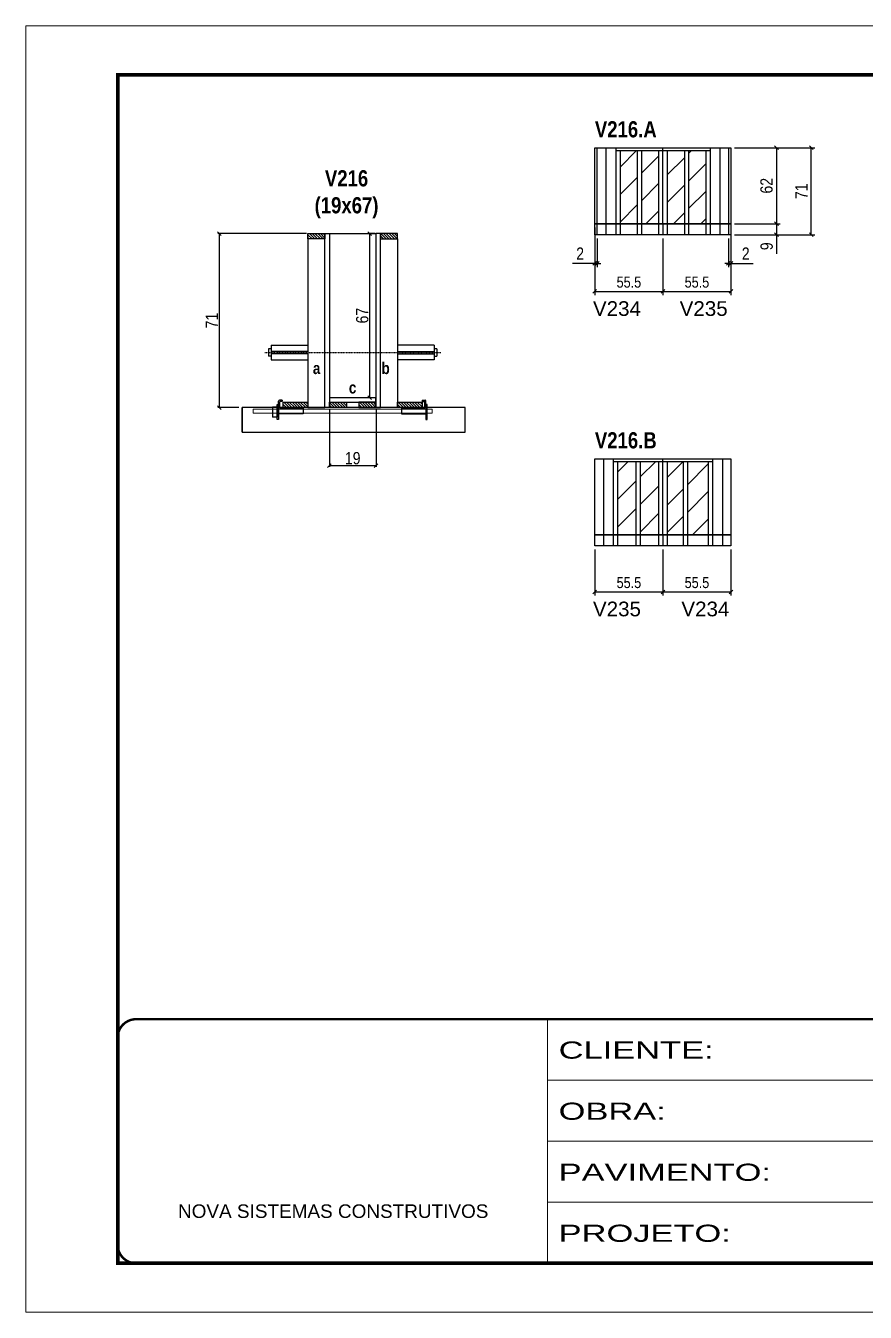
# Model space of a CAD drawing. Extents: x 2603 to 22413, y 1253 to 30260.
# Drawn here: x 4201 to 4886, y 23076 to 24126 of the extents above; entities that cross this region are included whole.
import ezdxf

# ---------------------------------------------------------------- set-up
doc = ezdxf.new("R2010")
doc.units = 0
for name, pattern in [('CONTINUO', [0]), ('DASHED', [0.75, 0.5, -0.25]), ('HIDDEN', [0.375, 0.25, -0.125])]:
    doc.linetypes.add(name, pattern=pattern)
for name, color, linetype in [('5', 5, 'Continuous'), ('barrote', 251, 'Continuous'), ('COTA', 241, 'Continuous'), ('detalhes', 4, 'Continuous'), ('NOMENCLATURA', 7, 'Continuous'), ('Painéis', 200, 'Continuous'), ('presilha', 1, 'Continuous'), ('SARR_2.2x10', 60, 'Continuous'), ('SARR_2.2x7', 40, 'Continuous'), ('SARR_3.5x7', 81, 'Continuous'), ('TENSOR', 3, 'Continuous')]:
    doc.layers.add(name, color=color, linetype=linetype)
for name, color, linetype, lineweight in [('CONCRETO', 251, 'Continuous', 25), ('Folhas', 255, 'Continuous', 9), ('Hachura', 251, 'Continuous', 9), ('SARRAFO DE PRESSAO', 251, 'DASHED', 9), ('SCO-___-LAJ', 2, 'Continuous', 0)]:
    doc.layers.add(name, color=color, linetype=linetype, lineweight=lineweight)
doc.styles.add('ARIAL', font='arial.ttf')
doc.styles.add('COTA TECNICA', font='techl___.ttf', dxfattribs={"height": 10})
doc.styles.add('COTA TECNICA 2X', font='techl___.ttf', dxfattribs={"height": 10})
doc.styles.add('COTA TECNICA-50', font='techl___.ttf', dxfattribs={"height": 9})
doc.styles.get("Standard").update_dxf_attribs({"font": 'arial.ttf'})
doc.styles.add('TECNICA', font='techb___.ttf', dxfattribs={"height": 10})
doc.styles.add('Tecnologia', font='')
doc.styles.get('Tecnologia').set_extended_font_data('Forgotten Futurist')
doc.dimstyles.new('COTA PAINEL-50', dxfattribs={"dimtxt": 9, "dimasz": 3, "dimexe": 3, "dimexo": 3, "dimgap": 3, "dimtad": 1, "dimdec": 1, "dimzin": 12, "dimdsep": 46, "dimtxsty": 'COTA TECNICA-50', "dimblk1": 'OBLIQUE', "dimblk2": 'OBLIQUE', "dimsah": 1, "dimcen": 0.9, "dimclrd": 4, "dimclre": 4, "dimclrt": 240, "dimadec": 1, "dimazin": 3, "dimtfac": 1, "dimtdec": 1, "dimtmove": 0, "dimatfit": 3, "dimfxl": 1, "dimtolj": 1, "dimtzin": 12, "dimarcsym": 0})
doc.dimstyles.new('PAINEL', dxfattribs={"dimtxt": 10, "dimasz": 3, "dimexe": 3, "dimexo": 3, "dimgap": 3, "dimtad": 1, "dimdec": 1, "dimzin": 12, "dimdsep": 46, "dimtxsty": 'COTA TECNICA', "dimblk1": 'OBLIQUE', "dimblk2": 'OBLIQUE', "dimsah": 1, "dimcen": 0.9, "dimclrd": 4, "dimclre": 4, "dimclrt": 240, "dimadec": 1, "dimazin": 3, "dimtfac": 1, "dimtdec": 1, "dimtmove": 0, "dimatfit": 3, "dimfxl": 1, "dimtolj": 1, "dimtzin": 12, "dimarcsym": 0})
doc.dimstyles.new('SECAO', dxfattribs={"dimscale": 0.333333, "dimtxt": 5, "dimasz": 9, "dimexe": 3, "dimexo": 3, "dimgap": 3, "dimtad": 1, "dimdec": 1, "dimlfac": 0.5, "dimzin": 12, "dimdsep": 46, "dimtxsty": 'COTA TECNICA 2X', "dimblk1": 'OBLIQUE', "dimblk2": 'OBLIQUE', "dimsah": 1, "dimcen": 0.9, "dimclrd": 4, "dimclre": 4, "dimclrt": 240, "dimadec": 1, "dimazin": 3, "dimtfac": 1, "dimtdec": 1, "dimtmove": 0, "dimatfit": 3, "dimfxl": 1, "dimtolj": 1, "dimtzin": 12, "dimarcsym": 0})
pattern_1 = [(135, (37684.7094, -99697.4912), (-1.122532015, -1.122532015), [])]
pattern_2 = [(45, (-126442.02, -5371.03), (-11.2253202, 11.2253202), [])]

# ---------------------------------------------------------------- blocks, each defined once
blk = doc.blocks.new('9999999999')
at = {"color": 30, "linetype": 'CONTINUO'}
for p, q in [((98564.6, 34230.2), (98564.6, 34429.4)), ((98564.6, 34379.6), (99584, 34379.6)), ((98564.6, 34329.8), (99488, 34329.8)), ((98564.6, 34280), (99488, 34280))]:
    blk.add_line(p, q, dxfattribs=at)
at = {"color": 30, "linetype": 'CONTINUO', "const_width": 2}
blk.add_lwpolyline([(99584, 34230.2), (99584, 34414.4, 0.414214), (99569, 34429.4), (98229, 34429.4, 0.414214), (98214, 34414.4), (98214, 34245.2, 0.414214), (98229, 34230.2), (99584, 34230.2)], format="xyb", dxfattribs=at)
at = {"layer": 'Folhas'}
blk.add_lwpolyline([(98139, 34190.2), (99624, 34190.2), (99624, 35240.2), (98139, 35240.2)], close=True, dxfattribs=at)
at = {"layer": 'Folhas', "color": 30, "const_width": 3}
blk.add_lwpolyline([(98214, 34230.2), (99584, 34230.2), (99584, 35200.2), (98214, 35200.2)], close=True, dxfattribs=at)
at = {"color": 7, "linetype": 'Continuous', "ltscale": 5, "style": 'ARIAL'}
blk.add_text('NOVA SISTEMAS CONSTRUTIVOS', height=11.059, dxfattribs=at).set_placement((98263.2, 34267.2))
at = {"layer": 'Folhas', "color": 7, "style": 'Tecnologia', "width": 1.5}
for s, p in [('CLIENTE:', (98573.7, 34397.2)), ('OBRA:', (98573.7, 34347.3)), ('PAVIMENTO:', (98573.7, 34297.5)), ('PROJETO:', (98573.7, 34247.7))]:
    blk.add_text(s, height=14, dxfattribs=at).set_placement(p)
blk = doc.blocks.new('_Oblique')
at = {"color": 0, "linetype": 'ByBlock', "lineweight": -2}
blk.add_line((-0.5, -0.5), (0.5, 0.5), dxfattribs=at)
blk = doc.blocks.new('*D474')
at = {"layer": 'COTA', "color": 4, "lineweight": -2, "transparency": 16777216}
for p, q in [((4449.2, 23813.7), (4449.2, 23766.2)), ((4487.2, 23813.7), (4487.2, 23766.2)), ((4487.2, 23767.2), (4449.2, 23767.2))]:
    blk.add_line(p, q, dxfattribs=at)
at = {"layer": 'Defpoints', "color": 0, "transparency": 16777216}
for p in [(4449.2, 23814.7), (4487.2, 23814.7), (4449.2, 23767.2)]:
    blk.add_point(p, dxfattribs=at)
at = {"layer": 'COTA', "color": 4, "lineweight": -2, "transparency": 16777216, "xscale": 3, "yscale": 3, "zscale": 3, "rotation": 180}
blk.add_blockref('_Oblique', (4449.2, 23767.2), dxfattribs=at)
at = {"layer": 'COTA', "color": 4, "lineweight": -2, "transparency": 16777216, "xscale": 3, "yscale": 3, "zscale": 3}
blk.add_blockref('_Oblique', (4487.2, 23767.2), dxfattribs=at)
at = {"layer": 'COTA', "color": 240, "transparency": 16777216, "insert": (4468.2, 23773.3), "char_height": 10, "attachment_point": 5, "style": 'COTA TECNICA 2X'}
blk.add_mtext('\\A1;19', dxfattribs=at)
blk = doc.blocks.new('PRESILHA METÁLICA 1')
at = {"layer": 'presilha'}
for p, q in [((7.5, 10.6), (7.5, 19.9)), ((12, 21), (8.6, 21)), ((9, 11.6), (9, 18.9)), ((12, 19.5), (9.6, 19.5)), ((12, 21), (12, 19.5)), ((0, 13), (6, 13)), ((0, 13), (0, 0)), ((6, 0), (0, 0)), ((6, 15.5), (7.5, 15.5)), ((6, -2.5), (6, 15.5)), ((6, 13), (6, 0)), ((7.5, 15.5), (7.5, -2.5)), ((37.5, 4.1), (7.5, 4.1)), ((37.5, 11), (9.6, 11)), ((37.5, 11), (37.5, 4.1)), ((7.5, -2.5), (6, -2.5))]:
    blk.add_line(p, q, dxfattribs=at)
for centre, radius, start, end in [((8.6, 19.9), 1.14, 90, 180), ((9.6, 18.9), 0.57, 90, 180), ((9.6, 11.6), 0.57, 180, 270)]:
    blk.add_arc(centre, radius, start, end, dxfattribs=at)
blk = doc.blocks.new('PRESILHA METÁLICA 2')
at = {"layer": 'presilha'}
for p, q in [((-5.2, 23.5), (-5.2, 22)), ((-5.2, 23.5), (-1.9, 23.5)), ((-5.2, 22), (-2.8, 22)), ((-2.2, 14.1), (-2.2, 21.4)), ((0.8, 18), (-0.8, 18)), ((-0.8, 18), (-0.8, 0)), ((-0.8, 14.6), (-0.8, 22.4)), ((0.8, 0), (0.8, 18)), ((-30.8, 13.5), (-30.8, 6.6)), ((-30.8, 13.5), (-2.8, 13.5)), ((-30.8, 6.6), (-0.8, 6.6)), ((-0.8, 0), (0.8, 0))]:
    blk.add_line(p, q, dxfattribs=at)
for centre, radius, start, end in [((-2.8, 21.4), 0.57, 0, 90), ((-1.9, 22.4), 1.14, 0, 90), ((-2.8, 14.1), 0.57, 270, 0)]:
    blk.add_arc(centre, radius, start, end, dxfattribs=at)
blk = doc.blocks.new('*D475')
at = {"layer": 'COTA', "color": 4, "lineweight": -2, "transparency": 16777216}
for p, q in [((4430.6, 23956.7), (4358.3, 23956.7)), ((4359.3, 23956.7), (4359.3, 23814.7)), ((4375.4, 23814.7), (4358.3, 23814.7))]:
    blk.add_line(p, q, dxfattribs=at)
at = {"layer": 'Defpoints', "color": 0, "transparency": 16777216}
for p in [(4431.6, 23956.7), (4359.3, 23814.7), (4376.4, 23814.7)]:
    blk.add_point(p, dxfattribs=at)
at = {"layer": 'COTA', "color": 4, "lineweight": -2, "transparency": 16777216, "xscale": 3, "yscale": 3, "zscale": 3}
for p, rotation in [((4359.3, 23956.7), 90), ((4359.3, 23814.7), 270)]:
    blk.add_blockref('_Oblique', p, dxfattribs=dict(at, rotation=rotation))
at = {"layer": 'COTA', "color": 240, "transparency": 16777216, "insert": (4353.2, 23885.7), "char_height": 10, "attachment_point": 5, "rotation": 90, "style": 'COTA TECNICA 2X'}
blk.add_mtext('\\A1;71', dxfattribs=at)
blk = doc.blocks.new('*D2575')
at = {"layer": 'COTA', "color": 4, "lineweight": -2, "transparency": 16777216}
for p, q in [((4486.2, 23956.7), (4481.1, 23956.7)), ((4482.1, 23822.7), (4482.1, 23956.7)), ((4486.2, 23822.7), (4481.1, 23822.7))]:
    blk.add_line(p, q, dxfattribs=at)
at = {"layer": 'Defpoints', "color": 0, "transparency": 16777216}
for p in [(4482.1, 23956.7), (4487.2, 23956.7), (4487.2, 23822.7)]:
    blk.add_point(p, dxfattribs=at)
at = {"layer": 'COTA', "color": 4, "lineweight": -2, "transparency": 16777216, "xscale": 3, "yscale": 3, "zscale": 3}
for p, rotation in [((4482.1, 23956.7), 90), ((4482.1, 23822.7), 270)]:
    blk.add_blockref('_Oblique', p, dxfattribs=dict(at, rotation=rotation))
at = {"layer": 'COTA', "color": 240, "transparency": 16777216, "insert": (4476, 23889.7), "char_height": 10, "attachment_point": 5, "rotation": 90, "style": 'COTA TECNICA 2X'}
blk.add_mtext('\\A1;67', dxfattribs=at)
blk = doc.blocks.new('*D2576')
at = {"layer": 'COTA', "color": 4, "linetype": 'ByBlock', "lineweight": -2, "transparency": 16777216}
for p, q in [((4665.7, 23961.7), (4665.7, 23906.4)), ((4721.2, 23952.7), (4721.2, 23906.4)), ((4665.7, 23909.4), (4721.2, 23909.4))]:
    blk.add_line(p, q, dxfattribs=at)
at = {"layer": 'Defpoints', "color": 0, "linetype": 'ByBlock', "transparency": 16777216}
for p in [(4665.7, 23964.7), (4721.2, 23955.7), (4721.2, 23909.4)]:
    blk.add_point(p, dxfattribs=at)
at = {"layer": 'COTA', "color": 4, "linetype": 'ByBlock', "lineweight": -2, "transparency": 16777216, "xscale": 3, "yscale": 3, "zscale": 3, "rotation": 180}
blk.add_blockref('_Oblique', (4665.7, 23909.4), dxfattribs=at)
at = {"layer": 'COTA', "color": 4, "linetype": 'ByBlock', "lineweight": -2, "transparency": 16777216, "xscale": 3, "yscale": 3, "zscale": 3}
blk.add_blockref('_Oblique', (4721.2, 23909.4), dxfattribs=at)
at = {"layer": 'COTA', "color": 240, "linetype": 'ByBlock', "transparency": 16777216, "insert": (4693.5, 23917), "char_height": 9, "attachment_point": 5, "style": 'COTA TECNICA-50'}
blk.add_mtext('\\A1;55.5', dxfattribs=at)
blk = doc.blocks.new('*D2577')
at = {"layer": 'COTA', "color": 4, "linetype": 'ByBlock', "lineweight": -2, "transparency": 16777216}
for p, q in [((4776.7, 23961.7), (4776.7, 23906.4)), ((4721.2, 23952.7), (4721.2, 23906.4)), ((4721.2, 23909.4), (4776.7, 23909.4))]:
    blk.add_line(p, q, dxfattribs=at)
at = {"layer": 'Defpoints', "color": 0, "linetype": 'ByBlock', "transparency": 16777216}
for p in [(4776.7, 23964.7), (4721.2, 23955.7), (4776.7, 23909.4)]:
    blk.add_point(p, dxfattribs=at)
at = {"layer": 'COTA', "color": 4, "linetype": 'ByBlock', "lineweight": -2, "transparency": 16777216, "xscale": 3, "yscale": 3, "zscale": 3, "rotation": 180}
blk.add_blockref('_Oblique', (4721.2, 23909.4), dxfattribs=at)
at = {"layer": 'COTA', "color": 4, "linetype": 'ByBlock', "lineweight": -2, "transparency": 16777216, "xscale": 3, "yscale": 3, "zscale": 3}
blk.add_blockref('_Oblique', (4776.7, 23909.4), dxfattribs=at)
at = {"layer": 'COTA', "color": 240, "linetype": 'ByBlock', "transparency": 16777216, "insert": (4749, 23917), "char_height": 9, "attachment_point": 5, "style": 'COTA TECNICA-50'}
blk.add_mtext('\\A1;55.5', dxfattribs=at)
blk = doc.blocks.new('*D2578')
at = {"layer": 'COTA', "color": 4, "linetype": 'ByBlock', "lineweight": -2, "transparency": 16777216}
for p, q in [((4779.7, 24026.7), (4816.9, 24026.7)), ((4813.9, 24026.7), (4813.9, 23964.7)), ((4779.7, 23964.7), (4816.9, 23964.7))]:
    blk.add_line(p, q, dxfattribs=at)
at = {"layer": 'Defpoints', "color": 0, "linetype": 'ByBlock', "transparency": 16777216}
for p in [(4776.7, 24026.7), (4776.7, 23964.7), (4813.9, 23964.7)]:
    blk.add_point(p, dxfattribs=at)
at = {"layer": 'COTA', "color": 4, "linetype": 'ByBlock', "lineweight": -2, "transparency": 16777216, "xscale": 3, "yscale": 3, "zscale": 3}
for p, rotation in [((4813.9, 24026.7), 90), ((4813.9, 23964.7), 270)]:
    blk.add_blockref('_Oblique', p, dxfattribs=dict(at, rotation=rotation))
at = {"layer": 'COTA', "color": 240, "linetype": 'ByBlock', "transparency": 16777216, "insert": (4805.8, 23995.7), "char_height": 10, "attachment_point": 5, "rotation": 90, "style": 'COTA TECNICA'}
blk.add_mtext('\\A1;62', dxfattribs=at)
blk = doc.blocks.new('*D476')
at = {"layer": 'COTA', "color": 4, "linetype": 'ByBlock', "lineweight": -2, "transparency": 16777216}
for p, q in [((4665.7, 23698.8), (4665.7, 23661.2)), ((4721.2, 23698.8), (4721.2, 23661.2)), ((4665.7, 23664.2), (4721.2, 23664.2))]:
    blk.add_line(p, q, dxfattribs=at)
at = {"layer": 'Defpoints', "color": 0, "linetype": 'ByBlock', "transparency": 16777216}
for p in [(4665.7, 23701.8), (4721.2, 23701.8), (4721.2, 23664.2)]:
    blk.add_point(p, dxfattribs=at)
at = {"layer": 'COTA', "color": 4, "linetype": 'ByBlock', "lineweight": -2, "transparency": 16777216, "xscale": 3, "yscale": 3, "zscale": 3, "rotation": 180}
blk.add_blockref('_Oblique', (4665.7, 23664.2), dxfattribs=at)
at = {"layer": 'COTA', "color": 4, "linetype": 'ByBlock', "lineweight": -2, "transparency": 16777216, "xscale": 3, "yscale": 3, "zscale": 3}
blk.add_blockref('_Oblique', (4721.2, 23664.2), dxfattribs=at)
at = {"layer": 'COTA', "color": 240, "linetype": 'ByBlock', "transparency": 16777216, "insert": (4693.5, 23671.8), "char_height": 9, "attachment_point": 5, "style": 'COTA TECNICA-50'}
blk.add_mtext('\\A1;55.5', dxfattribs=at)
blk = doc.blocks.new('*D479')
at = {"layer": 'COTA', "color": 4, "linetype": 'ByBlock', "lineweight": -2, "transparency": 16777216}
for p, q in [((4721.2, 23698.8), (4721.2, 23661.2)), ((4776.7, 23698.8), (4776.7, 23661.2)), ((4721.2, 23664.2), (4776.7, 23664.2))]:
    blk.add_line(p, q, dxfattribs=at)
at = {"layer": 'Defpoints', "color": 0, "linetype": 'ByBlock', "transparency": 16777216}
for p in [(4721.2, 23701.8), (4776.7, 23701.8), (4776.7, 23664.2)]:
    blk.add_point(p, dxfattribs=at)
at = {"layer": 'COTA', "color": 4, "linetype": 'ByBlock', "lineweight": -2, "transparency": 16777216, "xscale": 3, "yscale": 3, "zscale": 3, "rotation": 180}
blk.add_blockref('_Oblique', (4721.2, 23664.2), dxfattribs=at)
at = {"layer": 'COTA', "color": 4, "linetype": 'ByBlock', "lineweight": -2, "transparency": 16777216, "xscale": 3, "yscale": 3, "zscale": 3}
blk.add_blockref('_Oblique', (4776.7, 23664.2), dxfattribs=at)
at = {"layer": 'COTA', "color": 240, "linetype": 'ByBlock', "transparency": 16777216, "insert": (4749, 23671.8), "char_height": 9, "attachment_point": 5, "style": 'COTA TECNICA-50'}
blk.add_mtext('\\A1;55.5', dxfattribs=at)
blk = doc.blocks.new('*D480')
at = {"layer": 'COTA', "color": 4, "linetype": 'ByBlock', "lineweight": -2, "transparency": 16777216}
for p, q in [((4665.7, 23952.7), (4665.7, 23929.3)), ((4667.7, 23952.7), (4667.7, 23929.3)), ((4665.7, 23932.3), (4647.6, 23932.3)), ((4667.7, 23932.3), (4665.7, 23932.3)), ((4667.7, 23932.3), (4670.7, 23932.3))]:
    blk.add_line(p, q, dxfattribs=at)
at = {"layer": 'Defpoints', "color": 0, "linetype": 'ByBlock', "transparency": 16777216}
for p in [(4665.7, 23955.7), (4667.7, 23955.7), (4665.7, 23932.3)]:
    blk.add_point(p, dxfattribs=at)
at = {"layer": 'COTA', "color": 4, "linetype": 'ByBlock', "lineweight": -2, "transparency": 16777216, "xscale": 3, "yscale": 3, "zscale": 3}
blk.add_blockref('_Oblique', (4665.7, 23932.3), dxfattribs=at)
at = {"layer": 'COTA', "color": 4, "linetype": 'ByBlock', "lineweight": -2, "transparency": 16777216, "xscale": 3, "yscale": 3, "zscale": 3, "rotation": 180}
blk.add_blockref('_Oblique', (4667.7, 23932.3), dxfattribs=at)
at = {"layer": 'COTA', "color": 240, "linetype": 'ByBlock', "transparency": 16777216, "insert": (4653.7, 23940.3), "char_height": 10, "attachment_point": 5, "style": 'COTA TECNICA'}
blk.add_mtext('\\A1;2', dxfattribs=at)
blk = doc.blocks.new('*D481')
at = {"layer": 'COTA', "color": 4, "linetype": 'ByBlock', "lineweight": -2, "transparency": 16777216}
for p, q in [((4774.7, 23952.7), (4774.7, 23929.3)), ((4776.7, 23952.7), (4776.7, 23929.3)), ((4774.7, 23932.3), (4771.7, 23932.3)), ((4774.7, 23932.3), (4776.7, 23932.3)), ((4776.7, 23932.3), (4794.9, 23932.3))]:
    blk.add_line(p, q, dxfattribs=at)
at = {"layer": 'Defpoints', "color": 0, "linetype": 'ByBlock', "transparency": 16777216}
for p in [(4774.7, 23955.7), (4776.7, 23955.7), (4776.7, 23932.3)]:
    blk.add_point(p, dxfattribs=at)
at = {"layer": 'COTA', "color": 4, "linetype": 'ByBlock', "lineweight": -2, "transparency": 16777216, "xscale": 3, "yscale": 3, "zscale": 3}
blk.add_blockref('_Oblique', (4774.7, 23932.3), dxfattribs=at)
at = {"layer": 'COTA', "color": 4, "linetype": 'ByBlock', "lineweight": -2, "transparency": 16777216, "xscale": 3, "yscale": 3, "zscale": 3, "rotation": 180}
blk.add_blockref('_Oblique', (4776.7, 23932.3), dxfattribs=at)
at = {"layer": 'COTA', "color": 240, "linetype": 'ByBlock', "transparency": 16777216, "insert": (4788.8, 23940.3), "char_height": 10, "attachment_point": 5, "style": 'COTA TECNICA'}
blk.add_mtext('\\A1;2', dxfattribs=at)
blk = doc.blocks.new('*D2592')
at = {"layer": 'COTA', "color": 4, "linetype": 'ByBlock', "lineweight": -2, "transparency": 16777216}
for p, q in [((4779.7, 23964.7), (4816.9, 23964.7)), ((4813.9, 23964.7), (4813.9, 23955.7)), ((4779.7, 23955.7), (4816.9, 23955.7)), ((4813.9, 23955.7), (4813.9, 23940))]:
    blk.add_line(p, q, dxfattribs=at)
at = {"layer": 'Defpoints', "color": 0, "linetype": 'ByBlock', "transparency": 16777216}
for p in [(4776.7, 23964.7), (4776.7, 23955.7), (4813.9, 23955.7)]:
    blk.add_point(p, dxfattribs=at)
at = {"layer": 'COTA', "color": 4, "linetype": 'ByBlock', "lineweight": -2, "transparency": 16777216, "xscale": 3, "yscale": 3, "zscale": 3}
for p, rotation in [((4813.9, 23964.7), 90), ((4813.9, 23955.7), 270)]:
    blk.add_blockref('_Oblique', p, dxfattribs=dict(at, rotation=rotation))
at = {"layer": 'COTA', "color": 240, "linetype": 'ByBlock', "transparency": 16777216, "insert": (4805.9, 23946.3), "char_height": 10, "attachment_point": 5, "rotation": 90, "style": 'COTA TECNICA'}
blk.add_mtext('\\A1;9', dxfattribs=at)
blk = doc.blocks.new('*D2593')
at = {"layer": 'COTA', "color": 4, "linetype": 'ByBlock', "lineweight": -2, "transparency": 16777216}
for p, q in [((4779.7, 24026.7), (4845.3, 24026.7)), ((4842.3, 23955.7), (4842.3, 24026.7)), ((4779.7, 23955.7), (4845.3, 23955.7))]:
    blk.add_line(p, q, dxfattribs=at)
at = {"layer": 'Defpoints', "color": 0, "linetype": 'ByBlock', "transparency": 16777216}
for p in [(4776.7, 24026.7), (4842.3, 24026.7), (4776.7, 23955.7)]:
    blk.add_point(p, dxfattribs=at)
at = {"layer": 'COTA', "color": 4, "linetype": 'ByBlock', "lineweight": -2, "transparency": 16777216, "xscale": 3, "yscale": 3, "zscale": 3}
for p, rotation in [((4842.3, 24026.7), 90), ((4842.3, 23955.7), 270)]:
    blk.add_blockref('_Oblique', p, dxfattribs=dict(at, rotation=rotation))
at = {"layer": 'COTA', "color": 240, "linetype": 'ByBlock', "transparency": 16777216, "insert": (4834.2, 23991.2), "char_height": 10, "attachment_point": 5, "rotation": 90, "style": 'COTA TECNICA'}
blk.add_mtext('\\A1;71', dxfattribs=at)
blk = doc.blocks.new('*D2594')
at = {"layer": 'COTA', "color": 4, "linetype": 'ByBlock', "lineweight": -2, "transparency": 16777216}
for p, q in [((4779.7, 24026.7), (4816.9, 24026.7)), ((4813.9, 24026.7), (4813.9, 23964.7)), ((4779.7, 23964.7), (4816.9, 23964.7))]:
    blk.add_line(p, q, dxfattribs=at)
at = {"layer": 'Defpoints', "color": 0, "linetype": 'ByBlock', "transparency": 16777216}
for p in [(4776.7, 24026.7), (4776.7, 23964.7), (4813.9, 23964.7)]:
    blk.add_point(p, dxfattribs=at)
at = {"layer": 'COTA', "color": 4, "linetype": 'ByBlock', "lineweight": -2, "transparency": 16777216, "xscale": 3, "yscale": 3, "zscale": 3}
for p, rotation in [((4813.9, 24026.7), 90), ((4813.9, 23964.7), 270)]:
    blk.add_blockref('_Oblique', p, dxfattribs=dict(at, rotation=rotation))
at = {"layer": 'COTA', "color": 240, "linetype": 'ByBlock', "transparency": 16777216, "insert": (4805.8, 23995.7), "char_height": 10, "attachment_point": 5, "rotation": 90, "style": 'COTA TECNICA'}
blk.add_mtext('\\A1;62', dxfattribs=at)
blk = doc.blocks.new('*D2595')
at = {"layer": 'COTA', "color": 4, "linetype": 'ByBlock', "lineweight": -2, "transparency": 16777216}
for p, q in [((4779.7, 23964.7), (4816.9, 23964.7)), ((4813.9, 23964.7), (4813.9, 23955.7)), ((4779.7, 23955.7), (4816.9, 23955.7)), ((4813.9, 23955.7), (4813.9, 23940))]:
    blk.add_line(p, q, dxfattribs=at)
at = {"layer": 'Defpoints', "color": 0, "linetype": 'ByBlock', "transparency": 16777216}
for p in [(4776.7, 23964.7), (4776.7, 23955.7), (4813.9, 23955.7)]:
    blk.add_point(p, dxfattribs=at)
at = {"layer": 'COTA', "color": 4, "linetype": 'ByBlock', "lineweight": -2, "transparency": 16777216, "xscale": 3, "yscale": 3, "zscale": 3}
for p, rotation in [((4813.9, 23964.7), 90), ((4813.9, 23955.7), 270)]:
    blk.add_blockref('_Oblique', p, dxfattribs=dict(at, rotation=rotation))
at = {"layer": 'COTA', "color": 240, "linetype": 'ByBlock', "transparency": 16777216, "insert": (4805.9, 23946.3), "char_height": 10, "attachment_point": 5, "rotation": 90, "style": 'COTA TECNICA'}
blk.add_mtext('\\A1;9', dxfattribs=at)
blk = doc.blocks.new('*D2596')
at = {"layer": 'COTA', "color": 4, "linetype": 'ByBlock', "lineweight": -2, "transparency": 16777216}
for p, q in [((4779.7, 24026.7), (4845.3, 24026.7)), ((4842.3, 23955.7), (4842.3, 24026.7)), ((4779.7, 23955.7), (4845.3, 23955.7))]:
    blk.add_line(p, q, dxfattribs=at)
at = {"layer": 'Defpoints', "color": 0, "linetype": 'ByBlock', "transparency": 16777216}
for p in [(4776.7, 24026.7), (4842.3, 24026.7), (4776.7, 23955.7)]:
    blk.add_point(p, dxfattribs=at)
at = {"layer": 'COTA', "color": 4, "linetype": 'ByBlock', "lineweight": -2, "transparency": 16777216, "xscale": 3, "yscale": 3, "zscale": 3}
for p, rotation in [((4842.3, 24026.7), 90), ((4842.3, 23955.7), 270)]:
    blk.add_blockref('_Oblique', p, dxfattribs=dict(at, rotation=rotation))
at = {"layer": 'COTA', "color": 240, "linetype": 'ByBlock', "transparency": 16777216, "insert": (4834.2, 23991.2), "char_height": 10, "attachment_point": 5, "rotation": 90, "style": 'COTA TECNICA'}
blk.add_mtext('\\A1;71', dxfattribs=at)

msp = doc.modelspace()

# ---------------------------------------------------------------- hatches: boundary and pattern name
at = {"layer": 'Hachura', "linetype": 'ByBlock'}
h = msp.add_hatch(dxfattribs=at)
h.set_pattern_fill('ANSI31', color=256, scale=5)
h.set_pattern_definition(pattern_2)
h.paths.add_polyline_path([(4686.24, 23964.67), (4700.22, 23964.67), (4700.22, 24024.47), (4686.24, 24024.47)])
h.paths.add_polyline_path([(4703.72, 23964.67), (4717.74, 23964.67), (4717.74, 24024.47), (4703.72, 24024.47)])
h.paths.add_polyline_path([(4738.72, 24024.47), (4724.74, 24024.47), (4724.74, 23964.67), (4738.72, 23964.67)])
h.paths.add_polyline_path([(4742.22, 23964.67), (4756.24, 23964.67), (4756.24, 24024.47), (4742.22, 24024.47)])
h = msp.add_hatch(dxfattribs=at)
h.set_pattern_fill('ANSI31', color=256, scale=5)
h.set_pattern_definition(pattern_2)
h.paths.add_polyline_path([(4699.22, 23770.63), (4684.24, 23770.63), (4684.24, 23710.83), (4699.22, 23710.83)])
h.paths.add_polyline_path([(4702.72, 23710.83), (4717.74, 23710.83), (4717.74, 23770.63), (4702.72, 23770.63)])
h.paths.add_polyline_path([(4724.74, 23710.83), (4737.72, 23710.83), (4737.72, 23770.63), (4724.74, 23770.63)])
h.paths.add_polyline_path([(4741.22, 23710.83), (4758.24, 23710.83), (4758.24, 23770.63), (4741.22, 23770.63)])
at = {"layer": 'SARR_2.2x10'}
h = msp.add_hatch(dxfattribs=at)
h.set_pattern_fill('ANSI31', color=256, scale=0.5, angle=90)
h.set_pattern_definition([(135, (37605.1094, -99697.4912), (-1.122532015, -1.122532015), [])])
h.paths.add_polyline_path([(4411.57, 23819.08), (4411.57, 23814.68), (4431.57, 23814.68), (4431.57, 23819.08)])
h = msp.add_hatch(dxfattribs=at)
h.set_pattern_fill('ANSI31', color=256, scale=0.5, angle=90)
h.set_pattern_definition([(135, (37698.3094, -99697.4912), (-1.122532015, -1.122532015), [])])
h.paths.add_polyline_path([(4504.77, 23819.08), (4504.77, 23814.68), (4524.77, 23814.68), (4524.77, 23819.08)])
at = {"layer": 'SARR_2.2x7'}
h = msp.add_hatch(dxfattribs=at)
h.set_pattern_fill('ANSI31', color=256, scale=0.5, angle=90)
h.set_pattern_definition([(135, (37599.1094, -99559.8912), (-1.122532015, -1.122532015), [])])
h.paths.add_polyline_path([(4445.57, 23956.68), (4445.57, 23952.28), (4431.57, 23952.28), (4431.57, 23956.68)])
h = msp.add_hatch(dxfattribs=at)
h.set_pattern_fill('ANSI31', color=256, scale=0.5, angle=90)
h.set_pattern_definition([(135, (37619.1094, -99559.8912), (-1.122532015, -1.122532015), [])])
h.paths.add_polyline_path([(4490.77, 23956.68), (4490.77, 23952.28), (4504.77, 23952.28), (4504.77, 23956.68)])
h = msp.add_hatch(dxfattribs=at)
h.set_pattern_fill('ANSI31', color=256, scale=0.5, angle=90)
h.set_pattern_definition(pattern_1)
h.paths.add_polyline_path([(4463.17, 23814.68), (4463.17, 23819.08), (4449.17, 23819.08), (4449.17, 23814.68)])
h = msp.add_hatch(dxfattribs=at)
h.set_pattern_fill('ANSI31', color=256, scale=0.5, angle=90)
h.set_pattern_definition(pattern_1)
h.paths.add_polyline_path([(4473.17, 23819.08), (4473.17, 23814.68), (4487.17, 23814.68), (4487.17, 23819.08)])

# ---------------------------------------------------------------- linework, layer by layer
at = {"ltscale": 3}
for p, q in [((4399.57, 23862.53), (4399.57, 23856.53)), ((4401.57, 23862.53), (4399.57, 23862.53)), ((4401.57, 23856.53), (4399.57, 23856.53)), ((4401.57, 23865.53), (4401.57, 23853.53)), ((4401.57, 23865.53), (4431.57, 23865.53)), ((4431.57, 23860.53), (4401.57, 23860.53)), ((4431.57, 23858.53), (4401.57, 23858.53)), ((4534.77, 23865.53), (4504.77, 23865.53)), ((4504.77, 23860.53), (4534.77, 23860.53)), ((4504.77, 23858.53), (4534.77, 23858.53)), ((4534.77, 23865.53), (4534.77, 23853.53)), ((4536.77, 23862.53), (4534.77, 23862.53)), ((4534.77, 23856.53), (4536.77, 23856.53)), ((4536.77, 23862.53), (4536.77, 23856.53)), ((4401.57, 23853.53), (4431.57, 23853.53)), ((4534.77, 23853.53), (4504.77, 23853.53))]:
    msp.add_line(p, q, dxfattribs=at)
at = {"layer": 'barrote'}
msp.add_lwpolyline([(4378.12, 23794.68), (4560.03, 23794.68), (4560.03, 23814.68), (4378.12, 23814.68)], close=True, dxfattribs=at)
at = {"layer": 'CONCRETO', "linetype": 'Continuous'}
msp.add_line((4449.17, 23956.68), (4487.17, 23956.68), dxfattribs=at)
at = {"layer": 'COTA', "linetype": 'ByBlock'}
for p, q in [((4721.24, 23964.67), (4721.24, 23955.67)), ((4686.24, 23955.67), (4682.74, 23955.67)), ((4703.72, 23955.67), (4700.22, 23955.67)), ((4724.74, 23955.67), (4717.74, 23955.67)), ((4742.22, 23955.67), (4738.72, 23955.67)), ((4759.74, 23955.67), (4756.24, 23955.67)), ((4672.74, 23710.83), (4672.74, 23701.83)), ((4721.24, 23710.83), (4721.24, 23701.83)), ((4684.24, 23701.83), (4680.74, 23701.83)), ((4702.72, 23701.83), (4699.22, 23701.83)), ((4724.74, 23701.83), (4717.74, 23701.83)), ((4741.22, 23701.83), (4737.72, 23701.83)), ((4761.74, 23701.83), (4758.24, 23701.83))]:
    msp.add_line(p, q, dxfattribs=at)
at = {"layer": 'detalhes', "color": 250}
msp.add_line((4378.12, 23794.68), (4378.12, 23814.68), dxfattribs=at)
at = {"layer": 'Painéis', "linetype": 'Continuous'}
for p, q in [((4665.74, 23964.67), (4665.74, 24026.67)), ((4665.74, 24026.67), (4776.74, 24026.67)), ((4667.74, 23955.67), (4667.74, 24026.67)), ((4721.24, 23964.67), (4721.24, 24026.67)), ((4774.74, 24026.67), (4774.74, 23955.67)), ((4776.74, 24026.67), (4776.74, 23964.67)), ((4776.74, 23964.67), (4665.74, 23964.67)), ((4665.74, 23710.83), (4665.74, 23772.83)), ((4665.74, 23772.83), (4776.74, 23772.83)), ((4721.24, 23710.83), (4721.24, 23772.83)), ((4776.74, 23772.83), (4776.74, 23710.83)), ((4776.74, 23710.83), (4665.74, 23710.83))]:
    msp.add_line(p, q, dxfattribs=at)
for points in [[(4665.74, 23964.67), (4776.74, 23964.67), (4776.74, 23955.67), (4665.74, 23955.67)], [(4445.57, 23814.68), (4445.57, 23956.68), (4449.17, 23956.68), (4449.17, 23814.68)], [(4490.77, 23814.68), (4490.77, 23956.68), (4487.17, 23956.68), (4487.17, 23814.68)], [(4487.17, 23822.68), (4449.17, 23822.68), (4449.17, 23819.08), (4487.17, 23819.08)], [(4665.74, 23710.83), (4776.74, 23710.83), (4776.74, 23701.83), (4665.74, 23701.83)]]:
    msp.add_lwpolyline(points, close=True, dxfattribs=at)
at = {"layer": 'SARR_2.2x10'}
for points in [[(4411.57, 23819.08), (4431.57, 23819.08), (4431.57, 23814.68), (4411.57, 23814.68)], [(4504.77, 23819.08), (4524.77, 23819.08), (4524.77, 23814.68), (4504.77, 23814.68)]]:
    msp.add_lwpolyline(points, close=True, dxfattribs=at)
at = {"layer": 'SARR_2.2x7', "linetype": 'Continuous'}
for p, q in [((4674.74, 24026.67), (4674.74, 23964.67)), ((4682.74, 24024.47), (4721.24, 24024.47)), ((4721.24, 24024.47), (4759.74, 24024.47)), ((4767.74, 24026.67), (4767.74, 23964.67)), ((4674.74, 23964.67), (4674.74, 23955.67)), ((4767.74, 23964.67), (4767.74, 23955.67)), ((4672.74, 23772.83), (4672.74, 23710.83)), ((4769.74, 23772.83), (4769.74, 23710.83)), ((4680.74, 23770.63), (4721.24, 23770.63)), ((4721.24, 23770.63), (4761.74, 23770.63)), ((4769.74, 23710.83), (4769.74, 23701.83))]:
    msp.add_line(p, q, dxfattribs=at)
at = {"layer": 'SARR_2.2x7', "elevation": 0}
for points in [[(4431.57, 23956.68), (4445.57, 23956.68), (4445.57, 23952.28), (4431.57, 23952.28)], [(4504.77, 23956.68), (4490.77, 23956.68), (4490.77, 23952.28), (4504.77, 23952.28)]]:
    msp.add_lwpolyline(points, close=True, dxfattribs=at)
at = {"layer": 'SARR_2.2x7'}
for points in [[(4449.17, 23819.08), (4463.17, 23819.08), (4463.17, 23814.68), (4449.17, 23814.68)], [(4487.17, 23819.08), (4473.17, 23819.08), (4473.17, 23814.68), (4487.17, 23814.68)]]:
    msp.add_lwpolyline(points, close=True, dxfattribs=at)
at = {"layer": 'SARR_3.5x7'}
for p, q in [((4682.74, 24026.67), (4682.74, 23955.67)), ((4686.24, 24024.47), (4686.24, 23955.67)), ((4700.22, 24024.47), (4700.22, 23955.67)), ((4703.72, 24024.47), (4703.72, 23955.67)), ((4717.74, 24024.47), (4717.74, 23955.67)), ((4724.74, 24024.47), (4724.74, 23955.67)), ((4738.72, 24024.47), (4738.72, 23955.67)), ((4742.22, 24024.47), (4742.22, 23955.67)), ((4756.24, 24024.47), (4756.24, 23955.67)), ((4759.74, 24026.67), (4759.74, 23955.67)), ((4680.74, 23772.83), (4680.74, 23701.83)), ((4761.74, 23772.83), (4761.74, 23701.83)), ((4684.24, 23770.63), (4684.24, 23701.83)), ((4699.22, 23770.63), (4699.22, 23701.83)), ((4702.72, 23770.63), (4702.72, 23701.83)), ((4717.74, 23770.63), (4717.74, 23701.83)), ((4724.74, 23770.63), (4724.74, 23701.83)), ((4737.72, 23770.63), (4737.72, 23701.83)), ((4741.22, 23770.63), (4741.22, 23701.83)), ((4758.24, 23770.63), (4758.24, 23701.83))]:
    msp.add_line(p, q, dxfattribs=at)
for points in [[(4445.57, 23952.28), (4431.57, 23952.28), (4431.57, 23814.68), (4445.57, 23814.68)], [(4490.77, 23952.28), (4504.77, 23952.28), (4504.77, 23814.68), (4490.77, 23814.68)]]:
    msp.add_lwpolyline(points, close=True, dxfattribs=at)
at = {"layer": 'SCO-___-LAJ', "color": 1}
msp.add_lwpolyline([(4387.12, 23813.35), (4532.88, 23813.35), (4532.88, 23810.15), (4387.12, 23810.15)], close=True, dxfattribs=at)
at = {"layer": 'TENSOR', "linetype": 'HIDDEN', "ltscale": 0.5}
msp.add_line((4396.57, 23859.53), (4540.07, 23859.53), dxfattribs=at)

# ---------------------------------------------------------------- block references
at = {"layer": 'presilha', "xscale": 0.6666666666666666, "yscale": 0.6666666666666666, "zscale": 0.6666666666666666}
for name, p in [('PRESILHA METÁLICA 1', (4402.7, 23806.71)), ('PRESILHA METÁLICA 2', (4528.45, 23805.05))]:
    msp.add_blockref(name, p, dxfattribs=at)
at = {"layer": 'SARRAFO DE PRESSAO', "color": 6, "linetype": 'ByBlock'}
msp.add_blockref('9999999999', (-93937.51, -11113.91), dxfattribs=at)

# ---------------------------------------------------------------- texts
at = {"layer": '5', "linetype": 'Continuous'}
for s, p in [('V234', (4664.18, 23889.48)), ('V235', (4734.91, 23889.48)), ('V235', (4664.18, 23644.3)), ('V234', (4736.31, 23644.3))]:
    msp.add_text(s, height=12, rotation=0.00004, dxfattribs=at).set_placement(p)
at = {"layer": 'detalhes', "style": 'TECNICA'}
for s, p in [('a', (4435.7, 23842.01)), ('b', (4491.67, 23842)), ('c', (4465.04, 23826.15))]:
    msp.add_text(s, height=9.6, dxfattribs=at).set_placement(p)
at = {"layer": 'NOMENCLATURA', "style": 'TECNICA'}
for s, p in [('V216.A', (4665.74, 24035.19)), ('V216.B', (4665.74, 23781.35))]:
    msp.add_text(s, height=13.2, dxfattribs=at).set_placement(p)
at = {"layer": 'NOMENCLATURA', "insert": (4463.17, 24008.37), "char_height": 13.2, "attachment_point": 2, "style": 'TECNICA'}
msp.add_mtext_dynamic_manual_height_columns('V216\\P(19x67)', width=300.2766, gutter_width=1, heights=[0], dxfattribs=at)

# ---------------------------------------------------------------- dimensions: what is measured, and where the dimension line sits
at = {"layer": 'COTA', "linetype": 'ByBlock'}
for base, p1, p2, angle, picture, middle in [((4813.94, 23964.67), (4776.74, 24026.67), (4776.74, 23964.67), 90, '*D2578', (4805.84, 23995.67)), ((4842.31, 24026.67), (4776.74, 23955.67), (4776.74, 24026.67), 90, '*D2593', (4834.24, 23991.17)), ((4813.94, 23964.67), (4776.74, 24026.67), (4776.74, 23964.67), 90, '*D2594', (4805.84, 23995.67)), ((4842.31, 24026.67), (4776.74, 23955.67), (4776.74, 24026.67), 90, '*D2596', (4834.24, 23991.17)), ((4813.94, 23955.67), (4776.74, 23964.67), (4776.74, 23955.67), 90, '*D2592', (4805.85, 23946.33)), ((4813.94, 23955.67), (4776.74, 23964.67), (4776.74, 23955.67), 90, '*D2595', (4805.85, 23946.33)), ((4776.74, 23932.3), (4774.74, 23955.67), (4776.74, 23955.67), 180, '*D481', (4788.8, 23940.3))]:
    dim = msp.add_linear_dim(base=base, p1=p1, p2=p2, angle=angle, dimstyle='PAINEL', dxfattribs=at)
    dim.commit()
    dim.dimension.update_dxf_attribs({"geometry": picture, "text_midpoint": middle})
for base, p1, p2, picture, middle in [((4721.24, 23909.37), (4665.74, 23964.67), (4721.24, 23955.67), '*D2576', (4693.49, 23916.97)), ((4721.24, 23664.2), (4665.74, 23701.83), (4721.24, 23701.83), '*D476', (4693.49, 23671.79))]:
    dim = msp.add_linear_dim(base=base, p1=p1, p2=p2, angle=180, dimstyle='COTA PAINEL-50', override={"dimarcsym": 1}, dxfattribs=at)
    dim.commit()
    dim.dimension.update_dxf_attribs({"geometry": picture, "text_midpoint": middle})
for base, p1, p2, picture, middle in [((4776.74, 23909.37), (4721.24, 23955.67), (4776.74, 23964.67), '*D2577', (4748.99, 23916.97)), ((4776.74, 23664.2), (4721.24, 23701.83), (4776.74, 23701.83), '*D479', (4748.99, 23671.79))]:
    dim = msp.add_linear_dim(base=base, p1=p1, p2=p2, dimstyle='COTA PAINEL-50', override={"dimarcsym": 1}, dxfattribs=at)
    dim.commit()
    dim.dimension.update_dxf_attribs({"geometry": picture, "text_midpoint": middle})
at = {"layer": 'COTA'}
for base, p1, p2, picture, middle in [((4359.25, 23814.68, 0), (4431.57, 23956.68), (4376.36, 23814.68, 0), '*D475', (4353.18, 23885.68, 0)), ((4482.1, 23956.68), (4487.17, 23822.68), (4487.17, 23956.68), '*D2575', (4476, 23889.68))]:
    dim = msp.add_linear_dim(base=base, p1=p1, p2=p2, angle=90, dimstyle='SECAO', dxfattribs=at)
    dim.commit()
    dim.dimension.update_dxf_attribs({"geometry": picture, "text_midpoint": middle})
at = {"layer": 'COTA', "linetype": 'ByBlock'}
dim = msp.add_linear_dim(base=(4665.74, 23932.3), p1=(4667.74, 23955.67), p2=(4665.74, 23955.67), dimstyle='PAINEL', dxfattribs=at)
dim.commit()
dim.dimension.update_dxf_attribs({"geometry": '*D480', "text_midpoint": (4653.69, 23940.3)})
at = {"layer": 'COTA'}
dim = msp.add_linear_dim(base=(4449.17, 23767.21), p1=(4487.17, 23814.68), p2=(4449.17, 23814.68), angle=180, dimstyle='SECAO', dxfattribs=at)
dim.commit()
dim.dimension.update_dxf_attribs({"geometry": '*D474', "text_midpoint": (4468.17, 23767.21), "dimtype": 160})

doc.saveas('drawing.dxf')
